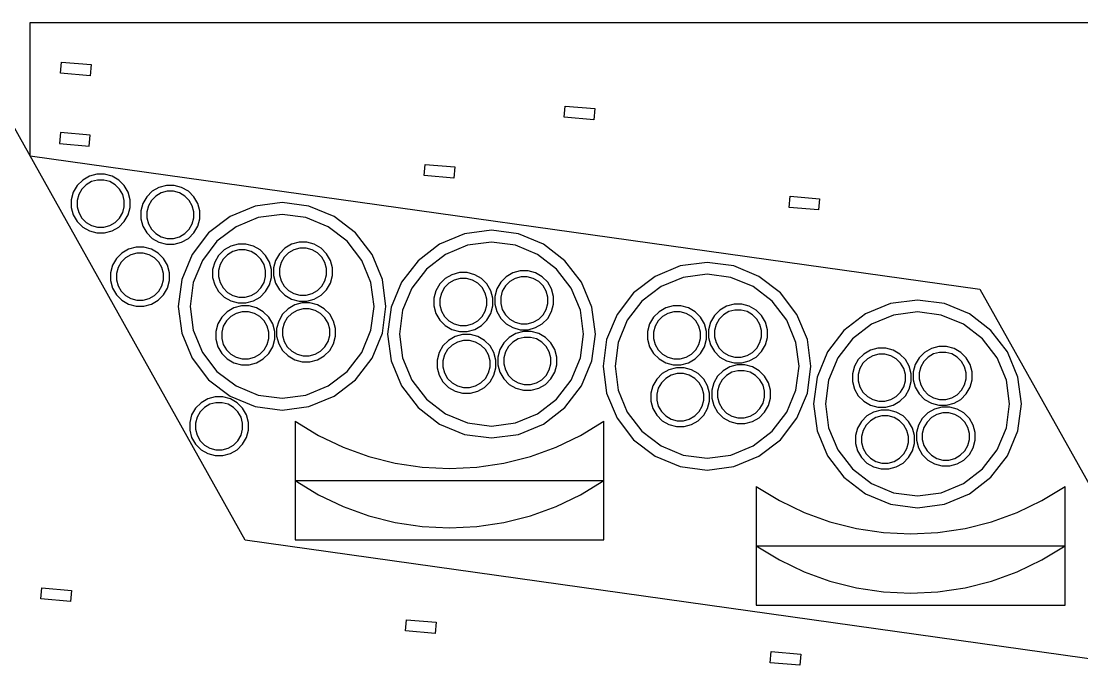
# Model space of a CAD drawing. Header units: inches. Extents: x 1.1 to 44.1, y 0.9 to 23.6.
# Drawn here: x 15.98 to 33.84, y 12.61 to 23.61 of the extents above; entities that cross this region are included whole.
import ezdxf

# ---------------------------------------------------------------- set-up
doc = ezdxf.new("R2010")
doc.units = ezdxf.units.IN
doc.header["$MEASUREMENT"] = 0
doc.layers.get('0').update_dxf_attribs({"color": 13, "true_color": 0xff5454})

msp = doc.modelspace()

# ---------------------------------------------------------------- linework, layer by layer
at = {"color": 8, "true_color": 0x727272}
for p, q in [((19.751, 14.857, 0.012), (14.858, 23.607, 0.012)), ((16.127, 23.587), (44.127, 23.587)), ((16.127, 21.337), (16.127, 23.587)), ((16.641, 22.73), (16.658, 22.917)), ((16.658, 22.917), (17.156, 22.874)), ((17.156, 22.874), (17.139, 22.686)), ((17.139, 22.686), (16.641, 22.73)), ((25.125, 21.989), (25.142, 22.176)), ((25.142, 22.176), (25.64, 22.133)), ((25.624, 21.945), (25.125, 21.989)), ((25.64, 22.133), (25.624, 21.945)), ((16.641, 21.73), (16.625, 21.543)), ((17.139, 21.687), (16.641, 21.73)), ((17.123, 21.499), (17.139, 21.687)), ((16.625, 21.543), (17.123, 21.499)), ((16.127, 21.337), (32.127, 19.087)), ((22.768, 21.006), (22.784, 21.193)), ((22.784, 21.193), (23.283, 21.149)), ((23.283, 21.149), (23.266, 20.962)), ((17.014, 20.929), (16.921, 20.837)), ((17.127, 20.995), (17.014, 20.929)), ((17.165, 20.902), (17.075, 20.85)), ((17.253, 21.028), (17.127, 20.995)), ((17.266, 20.929), (17.165, 20.902)), ((17.383, 21.028), (17.253, 21.028)), ((17.37, 20.929), (17.266, 20.929)), ((17.471, 20.902), (17.37, 20.929)), ((17.51, 20.995), (17.383, 21.028)), ((17.562, 20.85), (17.471, 20.902)), ((17.623, 20.929), (17.51, 20.995)), ((17.715, 20.837), (17.623, 20.929)), ((23.266, 20.962), (22.768, 21.006)), ((16.856, 20.724), (16.822, 20.598)), ((16.921, 20.837), (16.856, 20.724)), ((17.001, 20.776), (16.949, 20.686)), ((17.075, 20.85), (17.001, 20.776)), ((17.636, 20.776), (17.562, 20.85)), ((17.688, 20.686), (17.636, 20.776)), ((17.78, 20.724), (17.715, 20.837)), ((17.814, 20.598), (17.78, 20.724)), ((18.185, 20.74), (18.092, 20.647)), ((18.298, 20.805), (18.185, 20.74)), ((18.424, 20.839), (18.298, 20.805)), ((18.437, 20.739), (18.336, 20.712)), ((18.554, 20.839), (18.424, 20.839)), ((18.541, 20.739), (18.437, 20.739)), ((18.642, 20.712), (18.541, 20.739)), ((18.68, 20.805), (18.554, 20.839)), ((18.794, 20.74), (18.68, 20.805)), ((18.886, 20.647), (18.794, 20.74)), ((16.822, 20.598), (16.822, 20.467)), ((16.949, 20.686), (16.922, 20.585)), ((16.922, 20.585), (16.922, 20.48)), ((17.715, 20.585), (17.688, 20.686)), ((17.715, 20.48), (17.715, 20.585)), ((17.814, 20.467), (17.814, 20.598)), ((18.092, 20.647), (18.027, 20.534)), ((18.172, 20.586), (18.12, 20.496)), ((18.246, 20.66), (18.172, 20.586)), ((18.336, 20.712), (18.246, 20.66)), ((18.733, 20.66), (18.642, 20.712)), ((18.806, 20.586), (18.733, 20.66)), ((18.859, 20.496), (18.806, 20.586)), ((18.951, 20.534), (18.886, 20.647)), ((20.372, 20.55), (19.919, 20.491)), ((20.825, 20.491), (20.372, 20.55)), ((28.911, 20.468), (28.928, 20.655)), ((28.928, 20.655), (29.426, 20.612)), ((29.426, 20.612), (29.41, 20.425)), ((16.822, 20.467), (16.856, 20.341)), ((16.922, 20.48), (16.949, 20.38)), ((16.949, 20.38), (17.001, 20.289)), ((17.636, 20.289), (17.688, 20.38)), ((17.688, 20.38), (17.715, 20.48)), ((17.78, 20.341), (17.814, 20.467)), ((18.027, 20.534), (17.993, 20.408)), ((17.993, 20.408), (17.993, 20.278)), ((18.12, 20.496), (18.093, 20.395)), ((18.093, 20.395), (18.093, 20.291)), ((18.886, 20.395), (18.859, 20.496)), ((18.886, 20.291), (18.886, 20.395)), ((18.985, 20.408), (18.951, 20.534)), ((18.985, 20.278), (18.985, 20.408)), ((19.919, 20.491), (19.497, 20.316)), ((21.247, 20.316), (20.825, 20.491)), ((29.41, 20.425), (28.911, 20.468)), ((16.856, 20.341), (16.921, 20.228)), ((16.921, 20.228), (17.014, 20.136)), ((17.001, 20.289), (17.075, 20.215)), ((17.075, 20.215), (17.165, 20.163)), ((17.471, 20.163), (17.562, 20.215)), ((17.562, 20.215), (17.636, 20.289)), ((17.623, 20.136), (17.715, 20.228)), ((17.715, 20.228), (17.78, 20.341)), ((17.993, 20.278), (18.027, 20.152)), ((18.093, 20.291), (18.12, 20.19)), ((18.12, 20.19), (18.172, 20.099)), ((18.806, 20.099), (18.859, 20.19)), ((18.859, 20.19), (18.886, 20.291)), ((18.951, 20.152), (18.985, 20.278)), ((19.497, 20.316), (19.135, 20.038)), ((19.971, 20.297), (19.597, 20.143)), ((20.372, 20.35), (19.971, 20.297)), ((20.773, 20.297), (20.372, 20.35)), ((21.147, 20.143), (20.773, 20.297)), ((21.609, 20.038), (21.247, 20.316)), ((17.014, 20.136), (17.127, 20.071)), ((17.127, 20.071), (17.253, 20.037)), ((17.165, 20.163), (17.266, 20.136)), ((17.253, 20.037), (17.383, 20.037)), ((17.266, 20.136), (17.37, 20.136)), ((17.37, 20.136), (17.471, 20.163)), ((17.383, 20.037), (17.51, 20.071)), ((17.51, 20.071), (17.623, 20.136)), ((18.027, 20.152), (18.092, 20.038)), ((18.092, 20.038), (18.185, 19.946)), ((18.172, 20.099), (18.246, 20.026)), ((18.246, 20.026), (18.336, 19.973)), ((18.642, 19.973), (18.733, 20.026)), ((18.733, 20.026), (18.806, 20.099)), ((18.794, 19.946), (18.886, 20.038)), ((19.135, 20.038), (18.856, 19.675)), ((18.886, 20.038), (18.951, 20.152)), ((19.597, 20.143), (19.276, 19.896)), ((21.468, 19.896), (21.147, 20.143)), ((21.888, 19.675), (21.609, 20.038)), ((23.447, 20.023), (23.025, 19.848)), ((23.9, 20.083), (23.447, 20.023)), ((24.352, 20.023), (23.9, 20.083)), ((24.775, 19.848), (24.352, 20.023)), ((18.185, 19.946), (18.298, 19.881)), ((18.298, 19.881), (18.424, 19.847)), ((18.336, 19.973), (18.437, 19.946)), ((18.424, 19.847), (18.554, 19.847)), ((18.437, 19.946), (18.541, 19.946)), ((18.541, 19.946), (18.642, 19.973)), ((18.554, 19.847), (18.68, 19.881)), ((18.68, 19.881), (18.794, 19.946)), ((19.276, 19.896), (19.03, 19.575)), ((19.633, 19.849), (19.507, 19.816)), ((19.764, 19.849), (19.633, 19.849)), ((19.89, 19.816), (19.764, 19.849)), ((20.533, 19.846), (20.42, 19.781)), ((20.659, 19.88), (20.533, 19.846)), ((20.789, 19.88), (20.659, 19.88)), ((20.915, 19.846), (20.789, 19.88)), ((21.028, 19.781), (20.915, 19.846)), ((21.714, 19.575), (21.468, 19.896)), ((23.025, 19.848), (22.662, 19.57)), ((23.498, 19.83), (23.125, 19.675)), ((23.9, 19.883), (23.498, 19.83)), ((24.301, 19.83), (23.9, 19.883)), ((24.675, 19.675), (24.301, 19.83)), ((25.137, 19.57), (24.775, 19.848)), ((17.675, 19.697), (17.583, 19.605)), ((17.788, 19.762), (17.675, 19.697)), ((17.826, 19.67), (17.736, 19.618)), ((17.914, 19.796), (17.788, 19.762)), ((17.927, 19.697), (17.826, 19.67)), ((18.045, 19.796), (17.914, 19.796)), ((18.032, 19.697), (17.927, 19.697)), ((18.132, 19.67), (18.032, 19.697)), ((18.171, 19.762), (18.045, 19.796)), ((18.223, 19.618), (18.132, 19.67)), ((18.284, 19.697), (18.171, 19.762)), ((18.376, 19.605), (18.284, 19.697)), ((18.856, 19.675), (18.682, 19.253)), ((19.302, 19.658), (19.237, 19.545)), ((19.394, 19.75), (19.302, 19.658)), ((19.455, 19.671), (19.381, 19.597)), ((19.507, 19.816), (19.394, 19.75)), ((19.545, 19.723), (19.455, 19.671)), ((19.646, 19.75), (19.545, 19.723)), ((19.751, 19.75), (19.646, 19.75)), ((19.852, 19.723), (19.751, 19.75)), ((19.942, 19.671), (19.852, 19.723)), ((20.003, 19.75), (19.89, 19.816)), ((20.016, 19.597), (19.942, 19.671)), ((20.095, 19.658), (20.003, 19.75)), ((20.16, 19.545), (20.095, 19.658)), ((20.327, 19.688), (20.262, 19.575)), ((20.42, 19.781), (20.327, 19.688)), ((20.481, 19.701), (20.407, 19.627)), ((20.571, 19.753), (20.481, 19.701)), ((20.672, 19.78), (20.571, 19.753)), ((20.776, 19.78), (20.672, 19.78)), ((20.877, 19.753), (20.776, 19.78)), ((20.968, 19.701), (20.877, 19.753)), ((21.041, 19.627), (20.968, 19.701)), ((21.121, 19.688), (21.028, 19.781)), ((21.186, 19.575), (21.121, 19.688)), ((22.062, 19.253), (21.888, 19.675)), ((23.125, 19.675), (22.804, 19.429)), ((24.996, 19.429), (24.675, 19.675)), ((17.517, 19.492), (17.484, 19.366)), ((17.583, 19.605), (17.517, 19.492)), ((17.662, 19.544), (17.61, 19.453)), ((17.736, 19.618), (17.662, 19.544)), ((18.297, 19.544), (18.223, 19.618)), ((18.349, 19.453), (18.297, 19.544)), ((18.441, 19.492), (18.376, 19.605)), ((18.475, 19.366), (18.441, 19.492)), ((19.03, 19.575), (18.875, 19.201)), ((19.237, 19.545), (19.203, 19.419)), ((19.329, 19.507), (19.302, 19.406)), ((19.381, 19.597), (19.329, 19.507)), ((20.068, 19.507), (20.016, 19.597)), ((20.095, 19.406), (20.068, 19.507)), ((20.194, 19.419), (20.16, 19.545)), ((20.262, 19.575), (20.228, 19.449)), ((20.355, 19.537), (20.327, 19.436)), ((20.407, 19.627), (20.355, 19.537)), ((21.094, 19.537), (21.041, 19.627)), ((21.121, 19.436), (21.094, 19.537)), ((21.22, 19.449), (21.186, 19.575)), ((21.869, 19.201), (21.714, 19.575)), ((22.662, 19.57), (22.384, 19.208)), ((25.415, 19.208), (25.137, 19.57)), ((27.077, 19.481), (26.655, 19.306)), ((27.53, 19.54), (27.077, 19.481)), ((27.983, 19.481), (27.53, 19.54)), ((28.405, 19.306), (27.983, 19.481)), ((17.484, 19.366), (17.484, 19.235)), ((17.61, 19.453), (17.583, 19.352)), ((17.583, 19.352), (17.583, 19.248)), ((18.376, 19.352), (18.349, 19.453)), ((18.376, 19.248), (18.376, 19.352)), ((18.475, 19.235), (18.475, 19.366)), ((19.203, 19.419), (19.203, 19.288)), ((19.302, 19.406), (19.302, 19.301)), ((19.302, 19.301), (19.329, 19.201)), ((20.068, 19.201), (20.095, 19.301)), ((20.095, 19.301), (20.095, 19.406)), ((20.194, 19.288), (20.194, 19.419)), ((20.228, 19.449), (20.228, 19.319)), ((20.228, 19.319), (20.262, 19.193)), ((20.327, 19.436), (20.327, 19.332)), ((20.327, 19.332), (20.355, 19.231)), ((21.094, 19.231), (21.121, 19.332)), ((21.121, 19.332), (21.121, 19.436)), ((21.186, 19.193), (21.22, 19.319)), ((21.22, 19.319), (21.22, 19.449)), ((22.804, 19.429), (22.557, 19.108)), ((23.234, 19.334), (23.12, 19.269)), ((23.36, 19.368), (23.234, 19.334)), ((23.49, 19.368), (23.36, 19.368)), ((23.616, 19.334), (23.49, 19.368)), ((23.729, 19.269), (23.616, 19.334)), ((24.146, 19.299), (24.054, 19.207)), ((24.259, 19.364), (24.146, 19.299)), ((24.385, 19.398), (24.259, 19.364)), ((24.398, 19.299), (24.297, 19.272)), ((24.516, 19.398), (24.385, 19.398)), ((24.503, 19.299), (24.398, 19.299)), ((24.603, 19.272), (24.503, 19.299)), ((24.642, 19.364), (24.516, 19.398)), ((24.755, 19.299), (24.642, 19.364)), ((24.847, 19.207), (24.755, 19.299)), ((25.242, 19.108), (24.996, 19.429)), ((26.655, 19.306), (26.292, 19.028)), ((27.53, 19.34), (27.129, 19.288)), ((27.931, 19.288), (27.53, 19.34)), ((28.767, 19.028), (28.405, 19.306)), ((17.484, 19.235), (17.517, 19.109)), ((17.583, 19.248), (17.61, 19.147)), ((17.61, 19.147), (17.662, 19.057)), ((18.297, 19.057), (18.349, 19.147)), ((18.349, 19.147), (18.376, 19.248)), ((18.441, 19.109), (18.475, 19.235)), ((18.682, 19.253), (18.622, 18.8)), ((18.875, 19.201), (18.822, 18.8)), ((19.203, 19.288), (19.237, 19.162)), ((19.237, 19.162), (19.302, 19.049)), ((19.329, 19.201), (19.381, 19.11)), ((20.016, 19.11), (20.068, 19.201)), ((20.095, 19.049), (20.16, 19.162)), ((20.16, 19.162), (20.194, 19.288)), ((20.262, 19.193), (20.327, 19.08)), ((20.355, 19.231), (20.407, 19.14)), ((20.407, 19.14), (20.481, 19.067)), ((20.968, 19.067), (21.041, 19.14)), ((21.041, 19.14), (21.094, 19.231)), ((21.121, 19.08), (21.186, 19.193)), ((21.922, 18.8), (21.869, 19.201)), ((22.122, 18.8), (22.062, 19.253)), ((22.384, 19.208), (22.209, 18.785)), ((23.028, 19.177), (22.963, 19.064)), ((23.12, 19.269), (23.028, 19.177)), ((23.108, 19.116), (23.055, 19.025)), ((23.181, 19.19), (23.108, 19.116)), ((23.272, 19.242), (23.181, 19.19)), ((23.373, 19.269), (23.272, 19.242)), ((23.477, 19.269), (23.373, 19.269)), ((23.578, 19.242), (23.477, 19.269)), ((23.668, 19.19), (23.578, 19.242)), ((23.742, 19.116), (23.668, 19.19)), ((23.822, 19.177), (23.729, 19.269)), ((23.794, 19.025), (23.742, 19.116)), ((23.887, 19.064), (23.822, 19.177)), ((24.054, 19.207), (23.988, 19.094)), ((24.133, 19.146), (24.081, 19.056)), ((24.207, 19.22), (24.133, 19.146)), ((24.297, 19.272), (24.207, 19.22)), ((24.694, 19.22), (24.603, 19.272)), ((24.768, 19.146), (24.694, 19.22)), ((24.82, 19.056), (24.768, 19.146)), ((24.912, 19.094), (24.847, 19.207)), ((25.59, 18.785), (25.415, 19.208)), ((26.755, 19.133), (26.434, 18.886)), ((27.129, 19.288), (26.755, 19.133)), ((28.305, 19.133), (27.931, 19.288)), ((28.626, 18.886), (28.305, 19.133)), ((17.517, 19.109), (17.583, 18.996)), ((17.583, 18.996), (17.675, 18.904)), ((17.662, 19.057), (17.736, 18.983)), ((17.736, 18.983), (17.826, 18.931)), ((18.132, 18.931), (18.223, 18.983)), ((18.223, 18.983), (18.297, 19.057)), ((18.284, 18.904), (18.376, 18.996)), ((18.376, 18.996), (18.441, 19.109)), ((19.302, 19.049), (19.394, 18.957)), ((19.381, 19.11), (19.455, 19.036)), ((19.394, 18.957), (19.507, 18.892)), ((19.455, 19.036), (19.545, 18.984)), ((19.545, 18.984), (19.646, 18.957)), ((19.646, 18.957), (19.751, 18.957)), ((19.751, 18.957), (19.852, 18.984)), ((19.852, 18.984), (19.942, 19.036)), ((19.89, 18.892), (20.003, 18.957)), ((19.942, 19.036), (20.016, 19.11)), ((20.003, 18.957), (20.095, 19.049)), ((20.327, 19.08), (20.42, 18.987)), ((20.42, 18.987), (20.533, 18.922)), ((20.481, 19.067), (20.571, 19.014)), ((20.571, 19.014), (20.672, 18.987)), ((20.672, 18.987), (20.776, 18.987)), ((20.776, 18.987), (20.877, 19.014)), ((20.877, 19.014), (20.968, 19.067)), ((20.915, 18.922), (21.028, 18.987)), ((21.028, 18.987), (21.121, 19.08)), ((22.557, 19.108), (22.402, 18.734)), ((22.963, 19.064), (22.929, 18.938)), ((22.929, 18.938), (22.929, 18.807)), ((23.055, 19.025), (23.028, 18.924)), ((23.821, 18.924), (23.794, 19.025)), ((23.921, 18.938), (23.887, 19.064)), ((23.921, 18.807), (23.921, 18.938)), ((23.988, 19.094), (23.955, 18.968)), ((23.955, 18.968), (23.955, 18.837)), ((24.081, 19.056), (24.054, 18.955)), ((24.054, 18.955), (24.054, 18.85)), ((24.847, 18.955), (24.82, 19.056)), ((24.847, 18.85), (24.847, 18.955)), ((24.946, 18.968), (24.912, 19.094)), ((24.946, 18.837), (24.946, 18.968)), ((25.397, 18.734), (25.242, 19.108)), ((26.292, 19.028), (26.014, 18.665)), ((29.045, 18.665), (28.767, 19.028)), ((32.127, 19.087), (35.751, 12.607)), ((17.675, 18.904), (17.788, 18.838)), ((17.788, 18.838), (17.914, 18.805)), ((17.826, 18.931), (17.927, 18.904)), ((17.914, 18.805), (18.045, 18.805)), ((17.927, 18.904), (18.032, 18.904)), ((18.032, 18.904), (18.132, 18.931)), ((18.045, 18.805), (18.171, 18.838)), ((18.171, 18.838), (18.284, 18.904)), ((18.622, 18.8), (18.682, 18.347)), ((18.822, 18.8), (18.875, 18.399)), ((19.561, 18.773), (19.448, 18.708)), ((19.507, 18.892), (19.633, 18.858)), ((19.687, 18.807), (19.561, 18.773)), ((19.633, 18.858), (19.764, 18.858)), ((19.817, 18.807), (19.687, 18.807)), ((19.764, 18.858), (19.89, 18.892)), ((19.943, 18.773), (19.817, 18.807)), ((20.056, 18.708), (19.943, 18.773)), ((20.473, 18.759), (20.381, 18.667)), ((20.586, 18.824), (20.473, 18.759)), ((20.533, 18.922), (20.659, 18.888)), ((20.712, 18.858), (20.586, 18.824)), ((20.725, 18.759), (20.624, 18.732)), ((20.659, 18.888), (20.789, 18.888)), ((20.842, 18.858), (20.712, 18.858)), ((20.829, 18.759), (20.725, 18.759)), ((20.789, 18.888), (20.915, 18.922)), ((20.93, 18.732), (20.829, 18.759)), ((20.969, 18.824), (20.842, 18.858)), ((21.082, 18.759), (20.969, 18.824)), ((21.174, 18.667), (21.082, 18.759)), ((21.869, 18.399), (21.922, 18.8)), ((22.062, 18.347), (22.122, 18.8)), ((22.209, 18.785), (22.15, 18.333)), ((22.929, 18.807), (22.963, 18.681)), ((23.028, 18.924), (23.028, 18.82)), ((23.028, 18.82), (23.055, 18.719)), ((23.794, 18.719), (23.821, 18.82)), ((23.821, 18.82), (23.821, 18.924)), ((23.887, 18.681), (23.921, 18.807)), ((23.955, 18.837), (23.988, 18.711)), ((24.054, 18.85), (24.081, 18.749)), ((24.82, 18.749), (24.847, 18.85)), ((24.912, 18.711), (24.946, 18.837)), ((25.65, 18.333), (25.59, 18.785)), ((26.434, 18.886), (26.187, 18.565)), ((26.834, 18.773), (26.721, 18.708)), ((26.96, 18.807), (26.834, 18.773)), ((27.09, 18.807), (26.96, 18.807)), ((27.216, 18.773), (27.09, 18.807)), ((27.329, 18.708), (27.216, 18.773)), ((27.859, 18.803), (27.746, 18.738)), ((27.985, 18.837), (27.859, 18.803)), ((28.116, 18.837), (27.985, 18.837)), ((28.242, 18.803), (28.116, 18.837)), ((28.355, 18.738), (28.242, 18.803)), ((28.872, 18.565), (28.626, 18.886)), ((30.621, 18.847), (30.199, 18.672)), ((31.074, 18.906), (30.621, 18.847)), ((31.527, 18.847), (31.074, 18.906)), ((31.949, 18.672), (31.527, 18.847)), ((19.355, 18.616), (19.29, 18.503)), ((19.448, 18.708), (19.355, 18.616)), ((19.509, 18.629), (19.435, 18.555)), ((19.599, 18.681), (19.509, 18.629)), ((19.7, 18.708), (19.599, 18.681)), ((19.804, 18.708), (19.7, 18.708)), ((19.905, 18.681), (19.804, 18.708)), ((19.996, 18.629), (19.905, 18.681)), ((20.069, 18.555), (19.996, 18.629)), ((20.149, 18.616), (20.056, 18.708)), ((20.214, 18.503), (20.149, 18.616)), ((20.381, 18.667), (20.315, 18.553)), ((20.46, 18.606), (20.408, 18.515)), ((20.534, 18.679), (20.46, 18.606)), ((20.624, 18.732), (20.534, 18.679)), ((21.021, 18.679), (20.93, 18.732)), ((21.095, 18.606), (21.021, 18.679)), ((21.147, 18.515), (21.095, 18.606)), ((21.239, 18.553), (21.174, 18.667)), ((22.402, 18.734), (22.35, 18.333)), ((22.963, 18.681), (23.028, 18.568)), ((23.055, 18.719), (23.108, 18.629)), ((23.108, 18.629), (23.181, 18.555)), ((23.668, 18.555), (23.742, 18.629)), ((23.742, 18.629), (23.794, 18.719)), ((23.822, 18.568), (23.887, 18.681)), ((23.988, 18.711), (24.054, 18.598)), ((24.054, 18.598), (24.146, 18.506)), ((24.081, 18.749), (24.133, 18.659)), ((24.133, 18.659), (24.207, 18.585)), ((24.207, 18.585), (24.297, 18.533)), ((24.603, 18.533), (24.694, 18.585)), ((24.694, 18.585), (24.768, 18.659)), ((24.755, 18.506), (24.847, 18.598)), ((24.768, 18.659), (24.82, 18.749)), ((24.847, 18.598), (24.912, 18.711)), ((25.45, 18.333), (25.397, 18.734)), ((26.014, 18.665), (25.839, 18.243)), ((26.628, 18.616), (26.563, 18.503)), ((26.721, 18.708), (26.628, 18.616)), ((26.781, 18.629), (26.708, 18.555)), ((26.872, 18.681), (26.781, 18.629)), ((26.973, 18.708), (26.872, 18.681)), ((27.077, 18.708), (26.973, 18.708)), ((27.178, 18.681), (27.077, 18.708)), ((27.268, 18.629), (27.178, 18.681)), ((27.342, 18.555), (27.268, 18.629)), ((27.422, 18.616), (27.329, 18.708)), ((27.487, 18.503), (27.422, 18.616)), ((27.654, 18.646), (27.588, 18.533)), ((27.746, 18.738), (27.654, 18.646)), ((27.733, 18.585), (27.681, 18.495)), ((27.807, 18.659), (27.733, 18.585)), ((27.897, 18.711), (27.807, 18.659)), ((27.998, 18.738), (27.897, 18.711)), ((28.103, 18.738), (27.998, 18.738)), ((28.203, 18.711), (28.103, 18.738)), ((28.294, 18.659), (28.203, 18.711)), ((28.368, 18.585), (28.294, 18.659)), ((28.447, 18.646), (28.355, 18.738)), ((28.42, 18.495), (28.368, 18.585)), ((28.512, 18.533), (28.447, 18.646)), ((29.22, 18.243), (29.045, 18.665)), ((30.199, 18.672), (29.836, 18.394)), ((30.673, 18.653), (30.299, 18.499)), ((31.074, 18.706), (30.673, 18.653)), ((31.475, 18.653), (31.074, 18.706)), ((31.849, 18.499), (31.475, 18.653)), ((32.311, 18.394), (31.949, 18.672)), ((19.29, 18.503), (19.256, 18.377)), ((19.382, 18.464), (19.355, 18.363)), ((19.435, 18.555), (19.382, 18.464)), ((20.122, 18.464), (20.069, 18.555)), ((20.149, 18.363), (20.122, 18.464)), ((20.248, 18.377), (20.214, 18.503)), ((20.315, 18.553), (20.281, 18.427)), ((20.281, 18.427), (20.281, 18.297)), ((20.408, 18.515), (20.381, 18.414)), ((20.381, 18.414), (20.381, 18.31)), ((21.174, 18.414), (21.147, 18.515)), ((21.174, 18.31), (21.174, 18.414)), ((21.273, 18.427), (21.239, 18.553)), ((21.273, 18.297), (21.273, 18.427)), ((23.028, 18.568), (23.12, 18.476)), ((23.12, 18.476), (23.234, 18.41)), ((23.181, 18.555), (23.272, 18.503)), ((23.234, 18.41), (23.36, 18.377)), ((23.272, 18.503), (23.373, 18.476)), ((23.373, 18.476), (23.477, 18.476)), ((23.477, 18.476), (23.578, 18.503)), ((23.49, 18.377), (23.616, 18.41)), ((23.578, 18.503), (23.668, 18.555)), ((23.616, 18.41), (23.729, 18.476)), ((23.729, 18.476), (23.822, 18.568)), ((24.146, 18.506), (24.259, 18.441)), ((24.259, 18.441), (24.385, 18.407)), ((24.297, 18.533), (24.398, 18.506)), ((24.385, 18.407), (24.516, 18.407)), ((24.398, 18.506), (24.503, 18.506)), ((24.503, 18.506), (24.603, 18.533)), ((24.516, 18.407), (24.642, 18.441)), ((24.642, 18.441), (24.755, 18.506)), ((26.187, 18.565), (26.033, 18.192)), ((26.563, 18.503), (26.529, 18.377)), ((26.655, 18.464), (26.628, 18.364)), ((26.708, 18.555), (26.655, 18.464)), ((27.394, 18.464), (27.342, 18.555)), ((27.421, 18.364), (27.394, 18.464)), ((27.521, 18.377), (27.487, 18.503)), ((27.588, 18.533), (27.555, 18.407)), ((27.555, 18.407), (27.555, 18.276)), ((27.681, 18.495), (27.654, 18.394)), ((28.447, 18.394), (28.42, 18.495)), ((28.546, 18.407), (28.512, 18.533)), ((28.546, 18.276), (28.546, 18.407)), ((29.027, 18.192), (28.872, 18.565)), ((30.299, 18.499), (29.978, 18.252)), ((32.17, 18.252), (31.849, 18.499)), ((18.682, 18.347), (18.856, 17.925)), ((18.875, 18.399), (19.03, 18.025)), ((19.256, 18.377), (19.256, 18.246)), ((19.256, 18.246), (19.29, 18.12)), ((19.355, 18.363), (19.355, 18.259)), ((19.355, 18.259), (19.382, 18.158)), ((20.122, 18.158), (20.149, 18.259)), ((20.149, 18.259), (20.149, 18.363)), ((20.214, 18.12), (20.248, 18.246)), ((20.248, 18.246), (20.248, 18.377)), ((20.281, 18.297), (20.315, 18.171)), ((20.381, 18.31), (20.408, 18.209)), ((21.147, 18.209), (21.174, 18.31)), ((21.239, 18.171), (21.273, 18.297)), ((21.714, 18.025), (21.869, 18.399)), ((21.888, 17.925), (22.062, 18.347)), ((22.15, 18.333), (22.209, 17.88)), ((22.35, 18.333), (22.402, 17.931)), ((23.174, 18.227), (23.082, 18.134)), ((23.287, 18.292), (23.174, 18.227)), ((23.413, 18.326), (23.287, 18.292)), ((23.426, 18.226), (23.325, 18.199)), ((23.36, 18.377), (23.49, 18.377)), ((23.544, 18.326), (23.413, 18.326)), ((23.531, 18.226), (23.426, 18.226)), ((23.631, 18.199), (23.531, 18.226)), ((23.67, 18.292), (23.544, 18.326)), ((23.783, 18.227), (23.67, 18.292)), ((23.875, 18.134), (23.783, 18.227)), ((24.199, 18.277), (24.107, 18.185)), ((24.312, 18.343), (24.199, 18.277)), ((24.35, 18.25), (24.26, 18.198)), ((24.438, 18.376), (24.312, 18.343)), ((24.451, 18.277), (24.35, 18.25)), ((24.569, 18.376), (24.438, 18.376)), ((24.556, 18.277), (24.451, 18.277)), ((24.657, 18.25), (24.556, 18.277)), ((24.695, 18.343), (24.569, 18.376)), ((24.747, 18.198), (24.657, 18.25)), ((24.808, 18.277), (24.695, 18.343)), ((24.9, 18.185), (24.808, 18.277)), ((25.397, 17.931), (25.45, 18.333)), ((25.59, 17.88), (25.65, 18.333)), ((25.839, 18.243), (25.78, 17.79)), ((26.529, 18.377), (26.529, 18.246)), ((26.529, 18.246), (26.563, 18.12)), ((26.628, 18.364), (26.628, 18.259)), ((26.628, 18.259), (26.655, 18.158)), ((27.394, 18.158), (27.421, 18.259)), ((27.421, 18.259), (27.421, 18.364)), ((27.487, 18.12), (27.521, 18.246)), ((27.521, 18.246), (27.521, 18.377)), ((27.555, 18.276), (27.588, 18.15)), ((27.654, 18.394), (27.654, 18.289)), ((27.654, 18.289), (27.681, 18.188)), ((28.42, 18.188), (28.447, 18.289)), ((28.447, 18.289), (28.447, 18.394)), ((28.512, 18.15), (28.546, 18.276)), ((29.28, 17.79), (29.22, 18.243)), ((29.836, 18.394), (29.558, 18.031)), ((29.978, 18.252), (29.732, 17.931)), ((32.416, 17.931), (32.17, 18.252)), ((32.589, 18.031), (32.311, 18.394)), ((19.29, 18.12), (19.355, 18.007)), ((19.382, 18.158), (19.435, 18.068)), ((19.435, 18.068), (19.509, 17.994)), ((19.996, 17.994), (20.069, 18.068)), ((20.069, 18.068), (20.122, 18.158)), ((20.149, 18.007), (20.214, 18.12)), ((20.315, 18.171), (20.381, 18.058)), ((20.381, 18.058), (20.473, 17.965)), ((20.408, 18.209), (20.46, 18.119)), ((20.46, 18.119), (20.534, 18.045)), ((20.534, 18.045), (20.624, 17.993)), ((20.93, 17.993), (21.021, 18.045)), ((21.021, 18.045), (21.095, 18.119)), ((21.082, 17.965), (21.174, 18.058)), ((21.095, 18.119), (21.147, 18.209)), ((21.174, 18.058), (21.239, 18.171)), ((23.082, 18.134), (23.016, 18.021)), ((23.161, 18.073), (23.109, 17.983)), ((23.235, 18.147), (23.161, 18.073)), ((23.325, 18.199), (23.235, 18.147)), ((23.722, 18.147), (23.631, 18.199)), ((23.796, 18.073), (23.722, 18.147)), ((23.848, 17.983), (23.796, 18.073)), ((23.94, 18.021), (23.875, 18.134)), ((24.042, 18.072), (24.008, 17.946)), ((24.107, 18.185), (24.042, 18.072)), ((24.186, 18.124), (24.134, 18.034)), ((24.26, 18.198), (24.186, 18.124)), ((24.821, 18.124), (24.747, 18.198)), ((24.873, 18.034), (24.821, 18.124)), ((24.965, 18.072), (24.9, 18.185)), ((24.999, 17.946), (24.965, 18.072)), ((26.033, 18.192), (25.98, 17.79)), ((26.563, 18.12), (26.628, 18.007)), ((26.655, 18.158), (26.708, 18.068)), ((26.708, 18.068), (26.781, 17.994)), ((27.268, 17.994), (27.342, 18.068)), ((27.342, 18.068), (27.394, 18.158)), ((27.422, 18.007), (27.487, 18.12)), ((27.588, 18.15), (27.654, 18.037)), ((27.681, 18.188), (27.733, 18.098)), ((27.733, 18.098), (27.807, 18.024)), ((28.294, 18.024), (28.368, 18.098)), ((28.368, 18.098), (28.42, 18.188)), ((28.447, 18.037), (28.512, 18.15)), ((29.08, 17.79), (29.027, 18.192)), ((30.282, 18.06), (30.169, 17.995)), ((30.408, 18.094), (30.282, 18.06)), ((30.539, 18.094), (30.408, 18.094)), ((30.665, 18.06), (30.539, 18.094)), ((30.778, 17.995), (30.665, 18.06)), ((31.308, 18.091), (31.195, 18.025)), ((31.434, 18.124), (31.308, 18.091)), ((31.564, 18.124), (31.434, 18.124)), ((31.69, 18.091), (31.564, 18.124)), ((31.803, 18.025), (31.69, 18.091)), ((18.856, 17.925), (19.135, 17.563)), ((19.03, 18.025), (19.276, 17.704)), ((19.355, 18.007), (19.448, 17.915)), ((19.448, 17.915), (19.561, 17.849)), ((19.509, 17.994), (19.599, 17.942)), ((19.599, 17.942), (19.7, 17.915)), ((19.7, 17.915), (19.804, 17.915)), ((19.804, 17.915), (19.905, 17.942)), ((19.905, 17.942), (19.996, 17.994)), ((19.943, 17.849), (20.056, 17.915)), ((20.056, 17.915), (20.149, 18.007)), ((20.473, 17.965), (20.586, 17.9)), ((20.586, 17.9), (20.712, 17.866)), ((20.624, 17.993), (20.725, 17.966)), ((20.712, 17.866), (20.842, 17.866)), ((20.725, 17.966), (20.829, 17.966)), ((20.829, 17.966), (20.93, 17.993)), ((20.842, 17.866), (20.969, 17.9)), ((20.969, 17.9), (21.082, 17.965)), ((21.468, 17.704), (21.714, 18.025)), ((21.609, 17.563), (21.888, 17.925)), ((22.209, 17.88), (22.384, 17.458)), ((22.402, 17.931), (22.557, 17.558)), ((23.016, 18.021), (22.983, 17.895)), ((22.983, 17.895), (22.983, 17.765)), ((23.109, 17.983), (23.082, 17.882)), ((23.082, 17.882), (23.082, 17.778)), ((23.875, 17.882), (23.848, 17.983)), ((23.875, 17.778), (23.875, 17.882)), ((23.974, 17.895), (23.94, 18.021)), ((23.974, 17.765), (23.974, 17.895)), ((24.008, 17.946), (24.008, 17.815)), ((24.134, 18.034), (24.107, 17.933)), ((24.107, 17.933), (24.107, 17.829)), ((24.9, 17.933), (24.873, 18.034)), ((24.9, 17.829), (24.9, 17.933)), ((24.999, 17.815), (24.999, 17.946)), ((25.242, 17.558), (25.397, 17.931)), ((25.415, 17.458), (25.59, 17.88)), ((26.628, 18.007), (26.721, 17.915)), ((26.721, 17.915), (26.834, 17.849)), ((26.781, 17.994), (26.872, 17.942)), ((26.872, 17.942), (26.973, 17.915)), ((26.973, 17.915), (27.077, 17.915)), ((27.077, 17.915), (27.178, 17.942)), ((27.178, 17.942), (27.268, 17.994)), ((27.216, 17.849), (27.329, 17.915)), ((27.329, 17.915), (27.422, 18.007)), ((27.654, 18.037), (27.746, 17.945)), ((27.746, 17.945), (27.859, 17.88)), ((27.807, 18.024), (27.897, 17.972)), ((27.859, 17.88), (27.985, 17.846)), ((27.897, 17.972), (27.998, 17.945)), ((27.998, 17.945), (28.103, 17.945)), ((28.103, 17.945), (28.203, 17.972)), ((28.116, 17.846), (28.242, 17.88)), ((28.203, 17.972), (28.294, 18.024)), ((28.242, 17.88), (28.355, 17.945)), ((28.355, 17.945), (28.447, 18.037)), ((29.558, 18.031), (29.383, 17.609)), ((29.732, 17.931), (29.577, 17.557)), ((30.077, 17.903), (30.012, 17.79)), ((30.169, 17.995), (30.077, 17.903)), ((30.23, 17.916), (30.156, 17.842)), ((30.32, 17.968), (30.23, 17.916)), ((30.421, 17.995), (30.32, 17.968)), ((30.526, 17.995), (30.421, 17.995)), ((30.627, 17.968), (30.526, 17.995)), ((30.717, 17.916), (30.627, 17.968)), ((30.791, 17.842), (30.717, 17.916)), ((30.87, 17.903), (30.778, 17.995)), ((30.935, 17.79), (30.87, 17.903)), ((31.102, 17.933), (31.037, 17.82)), ((31.195, 18.025), (31.102, 17.933)), ((31.182, 17.872), (31.13, 17.782)), ((31.256, 17.946), (31.182, 17.872)), ((31.346, 17.998), (31.256, 17.946)), ((31.447, 18.025), (31.346, 17.998)), ((31.551, 18.025), (31.447, 18.025)), ((31.652, 17.998), (31.551, 18.025)), ((31.743, 17.946), (31.652, 17.998)), ((31.816, 17.872), (31.743, 17.946)), ((31.896, 17.933), (31.803, 18.025)), ((31.869, 17.782), (31.816, 17.872)), ((31.961, 17.82), (31.896, 17.933)), ((32.571, 17.557), (32.416, 17.931)), ((32.764, 17.609), (32.589, 18.031)), ((19.276, 17.704), (19.597, 17.458)), ((19.561, 17.849), (19.687, 17.816)), ((19.687, 17.816), (19.817, 17.816)), ((19.817, 17.816), (19.943, 17.849)), ((21.147, 17.458), (21.468, 17.704)), ((22.983, 17.765), (23.016, 17.639)), ((23.082, 17.778), (23.109, 17.677)), ((23.848, 17.677), (23.875, 17.778)), ((23.94, 17.639), (23.974, 17.765)), ((24.008, 17.815), (24.042, 17.689)), ((24.042, 17.689), (24.107, 17.576)), ((24.107, 17.829), (24.134, 17.728)), ((24.134, 17.728), (24.186, 17.637)), ((24.821, 17.637), (24.873, 17.728)), ((24.873, 17.728), (24.9, 17.829)), ((24.9, 17.576), (24.965, 17.689)), ((24.965, 17.689), (24.999, 17.815)), ((25.78, 17.79), (25.839, 17.337)), ((25.98, 17.79), (26.033, 17.389)), ((26.887, 17.731), (26.774, 17.666)), ((26.834, 17.849), (26.96, 17.816)), ((27.013, 17.765), (26.887, 17.731)), ((26.96, 17.816), (27.09, 17.816)), ((27.144, 17.765), (27.013, 17.765)), ((27.09, 17.816), (27.216, 17.849)), ((27.27, 17.731), (27.144, 17.765)), ((27.383, 17.666), (27.27, 17.731)), ((27.799, 17.716), (27.707, 17.624)), ((27.912, 17.782), (27.799, 17.716)), ((27.95, 17.689), (27.86, 17.637)), ((28.038, 17.816), (27.912, 17.782)), ((28.051, 17.716), (27.95, 17.689)), ((27.985, 17.846), (28.116, 17.846)), ((28.169, 17.816), (28.038, 17.816)), ((28.156, 17.716), (28.051, 17.716)), ((28.257, 17.689), (28.156, 17.716)), ((28.295, 17.782), (28.169, 17.816)), ((28.347, 17.637), (28.257, 17.689)), ((28.408, 17.716), (28.295, 17.782)), ((28.5, 17.624), (28.408, 17.716)), ((29.027, 17.389), (29.08, 17.79)), ((29.22, 17.337), (29.28, 17.79)), ((30.012, 17.79), (29.978, 17.664)), ((30.104, 17.751), (30.077, 17.651)), ((30.156, 17.842), (30.104, 17.751)), ((30.843, 17.751), (30.791, 17.842)), ((30.87, 17.651), (30.843, 17.751)), ((30.969, 17.664), (30.935, 17.79)), ((31.037, 17.82), (31.003, 17.694)), ((31.003, 17.694), (31.003, 17.563)), ((31.13, 17.782), (31.102, 17.681)), ((31.896, 17.681), (31.869, 17.782)), ((31.995, 17.694), (31.961, 17.82)), ((31.995, 17.563), (31.995, 17.694)), ((19.135, 17.563), (19.497, 17.285)), ((21.247, 17.285), (21.609, 17.563)), ((22.557, 17.558), (22.804, 17.237)), ((23.016, 17.639), (23.082, 17.525)), ((23.082, 17.525), (23.174, 17.433)), ((23.109, 17.677), (23.161, 17.586)), ((23.161, 17.586), (23.235, 17.513)), ((23.235, 17.513), (23.325, 17.46)), ((23.631, 17.46), (23.722, 17.513)), ((23.722, 17.513), (23.796, 17.586)), ((23.783, 17.433), (23.875, 17.525)), ((23.796, 17.586), (23.848, 17.677)), ((23.875, 17.525), (23.94, 17.639)), ((24.107, 17.576), (24.199, 17.484)), ((24.186, 17.637), (24.26, 17.563)), ((24.26, 17.563), (24.35, 17.511)), ((24.35, 17.511), (24.451, 17.484)), ((24.556, 17.484), (24.657, 17.511)), ((24.657, 17.511), (24.747, 17.563)), ((24.747, 17.563), (24.821, 17.637)), ((24.808, 17.484), (24.9, 17.576)), ((24.996, 17.237), (25.242, 17.558)), ((26.682, 17.573), (26.616, 17.46)), ((26.774, 17.666), (26.682, 17.573)), ((26.761, 17.512), (26.709, 17.422)), ((26.835, 17.586), (26.761, 17.512)), ((26.925, 17.638), (26.835, 17.586)), ((27.026, 17.666), (26.925, 17.638)), ((27.131, 17.666), (27.026, 17.666)), ((27.231, 17.638), (27.131, 17.666)), ((27.322, 17.586), (27.231, 17.638)), ((27.396, 17.512), (27.322, 17.586)), ((27.475, 17.573), (27.383, 17.666)), ((27.448, 17.422), (27.396, 17.512)), ((27.54, 17.46), (27.475, 17.573)), ((27.642, 17.511), (27.608, 17.385)), ((27.707, 17.624), (27.642, 17.511)), ((27.786, 17.563), (27.734, 17.473)), ((27.86, 17.637), (27.786, 17.563)), ((28.421, 17.563), (28.347, 17.637)), ((28.473, 17.473), (28.421, 17.563)), ((28.565, 17.511), (28.5, 17.624)), ((28.599, 17.385), (28.565, 17.511)), ((29.383, 17.609), (29.324, 17.156)), ((29.577, 17.557), (29.524, 17.156)), ((29.978, 17.664), (29.978, 17.533)), ((29.978, 17.533), (30.012, 17.407)), ((30.077, 17.651), (30.077, 17.546)), ((30.077, 17.546), (30.104, 17.445)), ((30.843, 17.445), (30.87, 17.546)), ((30.87, 17.546), (30.87, 17.651)), ((30.935, 17.407), (30.969, 17.533)), ((30.969, 17.533), (30.969, 17.664)), ((31.003, 17.563), (31.037, 17.437)), ((31.102, 17.681), (31.102, 17.576)), ((31.102, 17.576), (31.13, 17.476)), ((31.869, 17.476), (31.896, 17.576)), ((31.896, 17.576), (31.896, 17.681)), ((31.961, 17.437), (31.995, 17.563)), ((32.624, 17.156), (32.571, 17.557)), ((32.824, 17.156), (32.764, 17.609)), ((19.597, 17.458), (19.971, 17.303)), ((20.773, 17.303), (21.147, 17.458)), ((22.384, 17.458), (22.662, 17.095)), ((23.174, 17.433), (23.287, 17.368)), ((23.287, 17.368), (23.413, 17.334)), ((23.325, 17.46), (23.426, 17.433)), ((23.413, 17.334), (23.544, 17.334)), ((23.426, 17.433), (23.531, 17.433)), ((23.531, 17.433), (23.631, 17.46)), ((23.544, 17.334), (23.67, 17.368)), ((23.67, 17.368), (23.783, 17.433)), ((24.199, 17.484), (24.312, 17.419)), ((24.312, 17.419), (24.438, 17.385)), ((24.438, 17.385), (24.569, 17.385)), ((24.451, 17.484), (24.556, 17.484)), ((24.569, 17.385), (24.695, 17.419)), ((24.695, 17.419), (24.808, 17.484)), ((25.137, 17.095), (25.415, 17.458)), ((25.839, 17.337), (26.014, 16.915)), ((26.033, 17.389), (26.187, 17.015)), ((26.616, 17.46), (26.583, 17.334)), ((26.583, 17.334), (26.583, 17.204)), ((26.709, 17.422), (26.682, 17.321)), ((27.475, 17.321), (27.448, 17.422)), ((27.574, 17.334), (27.54, 17.46)), ((27.574, 17.204), (27.574, 17.334)), ((27.608, 17.385), (27.608, 17.255)), ((27.734, 17.473), (27.707, 17.372)), ((27.707, 17.372), (27.707, 17.268)), ((28.5, 17.372), (28.473, 17.473)), ((28.5, 17.268), (28.5, 17.372)), ((28.599, 17.255), (28.599, 17.385)), ((28.872, 17.015), (29.027, 17.389)), ((29.045, 16.915), (29.22, 17.337)), ((30.012, 17.407), (30.077, 17.294)), ((30.104, 17.445), (30.156, 17.355)), ((30.156, 17.355), (30.23, 17.281)), ((30.717, 17.281), (30.791, 17.355)), ((30.791, 17.355), (30.843, 17.445)), ((30.87, 17.294), (30.935, 17.407)), ((31.037, 17.437), (31.102, 17.324)), ((31.13, 17.476), (31.182, 17.385)), ((31.182, 17.385), (31.256, 17.311)), ((31.743, 17.311), (31.816, 17.385)), ((31.816, 17.385), (31.869, 17.476)), ((31.896, 17.324), (31.961, 17.437)), ((19.007, 17.176), (18.915, 17.084)), ((19.12, 17.242), (19.007, 17.176)), ((19.158, 17.149), (19.068, 17.097)), ((19.246, 17.275), (19.12, 17.242)), ((19.259, 17.176), (19.158, 17.149)), ((19.377, 17.275), (19.246, 17.275)), ((19.364, 17.176), (19.259, 17.176)), ((19.464, 17.149), (19.364, 17.176)), ((19.503, 17.242), (19.377, 17.275)), ((19.555, 17.097), (19.464, 17.149)), ((19.497, 17.285), (19.919, 17.11)), ((19.616, 17.176), (19.503, 17.242)), ((19.708, 17.084), (19.616, 17.176)), ((19.971, 17.303), (20.372, 17.25)), ((20.372, 17.25), (20.773, 17.303)), ((20.825, 17.11), (21.247, 17.285)), ((22.804, 17.237), (23.125, 16.99)), ((24.675, 16.99), (24.996, 17.237)), ((26.583, 17.204), (26.616, 17.078)), ((26.682, 17.321), (26.682, 17.217)), ((26.682, 17.217), (26.709, 17.116)), ((27.448, 17.116), (27.475, 17.217)), ((27.475, 17.217), (27.475, 17.321)), ((27.54, 17.078), (27.574, 17.204)), ((27.608, 17.255), (27.642, 17.128)), ((27.707, 17.268), (27.734, 17.167)), ((27.734, 17.167), (27.786, 17.076)), ((28.421, 17.076), (28.473, 17.167)), ((28.473, 17.167), (28.5, 17.268)), ((28.565, 17.128), (28.599, 17.255)), ((29.324, 17.156), (29.383, 16.703)), ((29.524, 17.156), (29.577, 16.755)), ((30.077, 17.294), (30.169, 17.202)), ((30.169, 17.202), (30.282, 17.136)), ((30.23, 17.281), (30.32, 17.229)), ((30.32, 17.229), (30.421, 17.202)), ((30.421, 17.202), (30.526, 17.202)), ((30.526, 17.202), (30.627, 17.229)), ((30.627, 17.229), (30.717, 17.281)), ((30.665, 17.136), (30.778, 17.202)), ((30.778, 17.202), (30.87, 17.294)), ((31.102, 17.324), (31.195, 17.232)), ((31.195, 17.232), (31.308, 17.167)), ((31.256, 17.311), (31.346, 17.259)), ((31.308, 17.167), (31.434, 17.133)), ((31.346, 17.259), (31.447, 17.232)), ((31.447, 17.232), (31.551, 17.232)), ((31.551, 17.232), (31.652, 17.259)), ((31.564, 17.133), (31.69, 17.167)), ((31.652, 17.259), (31.743, 17.311)), ((31.69, 17.167), (31.803, 17.232)), ((31.803, 17.232), (31.896, 17.324)), ((32.571, 16.755), (32.624, 17.156)), ((32.764, 16.703), (32.824, 17.156)), ((18.849, 16.971), (18.816, 16.845)), ((18.915, 17.084), (18.849, 16.971)), ((18.994, 17.023), (18.942, 16.933)), ((19.068, 17.097), (18.994, 17.023)), ((19.629, 17.023), (19.555, 17.097)), ((19.681, 16.933), (19.629, 17.023)), ((19.773, 16.971), (19.708, 17.084)), ((19.807, 16.845), (19.773, 16.971)), ((19.919, 17.11), (20.372, 17.05)), ((20.372, 17.05), (20.825, 17.11)), ((22.662, 17.095), (23.025, 16.817)), ((23.125, 16.99), (23.498, 16.835)), ((24.301, 16.835), (24.675, 16.99)), ((24.775, 16.817), (25.137, 17.095)), ((26.187, 17.015), (26.434, 16.694)), ((26.616, 17.078), (26.682, 16.965)), ((26.709, 17.116), (26.761, 17.025)), ((26.761, 17.025), (26.835, 16.952)), ((27.322, 16.952), (27.396, 17.025)), ((27.396, 17.025), (27.448, 17.116)), ((27.475, 16.965), (27.54, 17.078)), ((27.642, 17.128), (27.707, 17.015)), ((27.707, 17.015), (27.799, 16.923)), ((27.786, 17.076), (27.86, 17.002)), ((27.86, 17.002), (27.95, 16.95)), ((28.257, 16.95), (28.347, 17.002)), ((28.347, 17.002), (28.421, 17.076)), ((28.408, 16.923), (28.5, 17.015)), ((28.5, 17.015), (28.565, 17.128)), ((28.626, 16.694), (28.872, 17.015)), ((30.336, 17.018), (30.223, 16.953)), ((30.282, 17.136), (30.408, 17.103)), ((30.462, 17.052), (30.336, 17.018)), ((30.408, 17.103), (30.539, 17.103)), ((30.592, 17.052), (30.462, 17.052)), ((30.539, 17.103), (30.665, 17.136)), ((30.718, 17.018), (30.592, 17.052)), ((30.831, 16.953), (30.718, 17.018)), ((31.248, 17.004), (31.156, 16.911)), ((31.361, 17.069), (31.248, 17.004)), ((31.399, 16.976), (31.309, 16.924)), ((31.487, 17.103), (31.361, 17.069)), ((31.5, 17.003), (31.399, 16.976)), ((31.434, 17.133), (31.564, 17.133)), ((31.617, 17.103), (31.487, 17.103)), ((31.604, 17.003), (31.5, 17.003)), ((31.705, 16.976), (31.604, 17.003)), ((31.744, 17.069), (31.617, 17.103)), ((31.796, 16.924), (31.705, 16.976)), ((31.857, 17.004), (31.744, 17.069)), ((31.949, 16.911), (31.857, 17.004)), ((18.816, 16.845), (18.816, 16.714)), ((18.942, 16.933), (18.915, 16.832)), ((18.915, 16.832), (18.915, 16.728)), ((19.708, 16.832), (19.681, 16.933)), ((19.708, 16.728), (19.708, 16.832)), ((19.807, 16.714), (19.807, 16.845)), ((20.594, 16.865, 0.012), (20.594, 15.865, 0.012)), ((20.594, 16.865, 0.012), (20.986, 16.625, 0.012)), ((23.025, 16.817), (23.447, 16.642)), ((23.498, 16.835), (23.9, 16.783)), ((23.9, 16.783), (24.301, 16.835)), ((24.352, 16.642), (24.775, 16.817)), ((25.401, 16.625, 0.012), (25.794, 16.865, 0.012)), ((25.794, 15.865, 0.012), (25.794, 16.865, 0.012)), ((26.014, 16.915), (26.292, 16.553)), ((26.682, 16.965), (26.774, 16.872)), ((26.774, 16.872), (26.887, 16.807)), ((26.835, 16.952), (26.925, 16.899)), ((26.887, 16.807), (27.013, 16.773)), ((26.925, 16.899), (27.026, 16.872)), ((27.026, 16.872), (27.131, 16.872)), ((27.131, 16.872), (27.231, 16.899)), ((27.144, 16.773), (27.27, 16.807)), ((27.231, 16.899), (27.322, 16.952)), ((27.27, 16.807), (27.383, 16.872)), ((27.383, 16.872), (27.475, 16.965)), ((27.799, 16.923), (27.912, 16.858)), ((27.912, 16.858), (28.038, 16.824)), ((27.95, 16.95), (28.051, 16.923)), ((28.038, 16.824), (28.169, 16.824)), ((28.051, 16.923), (28.156, 16.923)), ((28.156, 16.923), (28.257, 16.95)), ((28.169, 16.824), (28.295, 16.858)), ((28.295, 16.858), (28.408, 16.923)), ((28.767, 16.553), (29.045, 16.915)), ((30.13, 16.86), (30.065, 16.747)), ((30.223, 16.953), (30.13, 16.86)), ((30.21, 16.8), (30.157, 16.709)), ((30.284, 16.873), (30.21, 16.8)), ((30.374, 16.926), (30.284, 16.873)), ((30.475, 16.953), (30.374, 16.926)), ((30.579, 16.953), (30.475, 16.953)), ((30.68, 16.926), (30.579, 16.953)), ((30.771, 16.873), (30.68, 16.926)), ((30.844, 16.8), (30.771, 16.873)), ((30.924, 16.86), (30.831, 16.953)), ((30.897, 16.709), (30.844, 16.8)), ((30.989, 16.747), (30.924, 16.86)), ((31.09, 16.798), (31.056, 16.672)), ((31.156, 16.911), (31.09, 16.798)), ((31.235, 16.85), (31.183, 16.76)), ((31.309, 16.924), (31.235, 16.85)), ((31.87, 16.85), (31.796, 16.924)), ((31.922, 16.76), (31.87, 16.85)), ((32.014, 16.798), (31.949, 16.911)), ((32.048, 16.672), (32.014, 16.798)), ((18.816, 16.714), (18.849, 16.588)), ((18.915, 16.728), (18.942, 16.627)), ((18.942, 16.627), (18.994, 16.536)), ((19.629, 16.536), (19.681, 16.627)), ((19.681, 16.627), (19.708, 16.728)), ((19.773, 16.588), (19.807, 16.714)), ((20.986, 16.625, 0.012), (21.401, 16.426, 0.012)), ((23.447, 16.642), (23.9, 16.583)), ((23.9, 16.583), (24.352, 16.642)), ((24.986, 16.426, 0.012), (25.401, 16.625, 0.012)), ((26.434, 16.694), (26.755, 16.448)), ((27.013, 16.773), (27.144, 16.773)), ((28.305, 16.448), (28.626, 16.694)), ((29.383, 16.703), (29.558, 16.281)), ((29.577, 16.755), (29.732, 16.381)), ((30.065, 16.747), (30.031, 16.621)), ((30.031, 16.621), (30.031, 16.491)), ((30.157, 16.709), (30.13, 16.608)), ((30.924, 16.608), (30.897, 16.709)), ((31.023, 16.621), (30.989, 16.747)), ((31.023, 16.491), (31.023, 16.621)), ((31.056, 16.672), (31.056, 16.542)), ((31.183, 16.76), (31.156, 16.659)), ((31.156, 16.659), (31.156, 16.555)), ((31.949, 16.659), (31.922, 16.76)), ((31.949, 16.555), (31.949, 16.659)), ((32.048, 16.542), (32.048, 16.672)), ((32.416, 16.381), (32.571, 16.755)), ((32.589, 16.281), (32.764, 16.703)), ((18.849, 16.588), (18.915, 16.475)), ((18.915, 16.475), (19.007, 16.383)), ((18.994, 16.536), (19.068, 16.462)), ((19.068, 16.462), (19.158, 16.41)), ((19.464, 16.41), (19.555, 16.462)), ((19.555, 16.462), (19.629, 16.536)), ((19.616, 16.383), (19.708, 16.475)), ((19.708, 16.475), (19.773, 16.588)), ((26.292, 16.553), (26.655, 16.275)), ((26.755, 16.448), (27.129, 16.293)), ((27.931, 16.293), (28.305, 16.448)), ((28.405, 16.275), (28.767, 16.553)), ((30.031, 16.491), (30.065, 16.365)), ((30.13, 16.608), (30.13, 16.504)), ((30.13, 16.504), (30.157, 16.403)), ((30.897, 16.403), (30.924, 16.504)), ((30.924, 16.504), (30.924, 16.608)), ((30.989, 16.365), (31.023, 16.491)), ((31.056, 16.542), (31.09, 16.416)), ((31.156, 16.555), (31.183, 16.454)), ((31.183, 16.454), (31.235, 16.363)), ((31.87, 16.363), (31.922, 16.454)), ((31.922, 16.454), (31.949, 16.555)), ((32.014, 16.416), (32.048, 16.542)), ((19.007, 16.383), (19.12, 16.318)), ((19.12, 16.318), (19.246, 16.284)), ((19.158, 16.41), (19.259, 16.383)), ((19.246, 16.284), (19.377, 16.284)), ((19.259, 16.383), (19.364, 16.383)), ((19.364, 16.383), (19.464, 16.41)), ((19.377, 16.284), (19.503, 16.318)), ((19.503, 16.318), (19.616, 16.383)), ((21.401, 16.426, 0.012), (21.833, 16.269, 0.012)), ((21.833, 16.269, 0.012), (22.279, 16.156, 0.012)), ((24.108, 16.156, 0.012), (24.554, 16.269, 0.012)), ((24.554, 16.269, 0.012), (24.986, 16.426, 0.012)), ((26.655, 16.275), (27.077, 16.1)), ((27.129, 16.293), (27.53, 16.24)), ((27.53, 16.24), (27.931, 16.293)), ((27.983, 16.1), (28.405, 16.275)), ((29.558, 16.281), (29.836, 15.919)), ((29.732, 16.381), (29.978, 16.06)), ((30.065, 16.365), (30.13, 16.252)), ((30.157, 16.403), (30.21, 16.312)), ((30.21, 16.312), (30.284, 16.239)), ((30.771, 16.239), (30.844, 16.312)), ((30.844, 16.312), (30.897, 16.403)), ((30.924, 16.252), (30.989, 16.365)), ((31.09, 16.416), (31.156, 16.302)), ((31.156, 16.302), (31.248, 16.21)), ((31.235, 16.363), (31.309, 16.29)), ((31.309, 16.29), (31.399, 16.237)), ((31.705, 16.237), (31.796, 16.29)), ((31.796, 16.29), (31.87, 16.363)), ((31.857, 16.21), (31.949, 16.302)), ((31.949, 16.302), (32.014, 16.416)), ((32.17, 16.06), (32.416, 16.381)), ((32.311, 15.919), (32.589, 16.281)), ((22.279, 16.156, 0.012), (22.734, 16.088, 0.012)), ((22.734, 16.088, 0.012), (23.194, 16.065, 0.012)), ((23.194, 16.065, 0.012), (23.653, 16.088, 0.012)), ((23.653, 16.088, 0.012), (24.108, 16.156, 0.012)), ((27.077, 16.1), (27.53, 16.04)), ((27.53, 16.04), (27.983, 16.1)), ((30.13, 16.252), (30.223, 16.159)), ((30.223, 16.159), (30.336, 16.094)), ((30.284, 16.239), (30.374, 16.186)), ((30.336, 16.094), (30.462, 16.06)), ((30.374, 16.186), (30.475, 16.159)), ((30.475, 16.159), (30.579, 16.159)), ((30.579, 16.159), (30.68, 16.186)), ((30.592, 16.06), (30.718, 16.094)), ((30.68, 16.186), (30.771, 16.239)), ((30.718, 16.094), (30.831, 16.159)), ((30.831, 16.159), (30.924, 16.252)), ((31.248, 16.21), (31.361, 16.145)), ((31.361, 16.145), (31.487, 16.111)), ((31.399, 16.237), (31.5, 16.21)), ((31.487, 16.111), (31.617, 16.111)), ((31.5, 16.21), (31.604, 16.21)), ((31.604, 16.21), (31.705, 16.237)), ((31.617, 16.111), (31.744, 16.145)), ((31.744, 16.145), (31.857, 16.21)), ((29.836, 15.919), (30.199, 15.641)), ((29.978, 16.06), (30.299, 15.814)), ((30.462, 16.06), (30.592, 16.06)), ((31.849, 15.814), (32.17, 16.06)), ((31.949, 15.641), (32.311, 15.919)), ((20.594, 15.865, 0.012), (20.594, 14.865, 0.012)), ((20.594, 15.865, 0.012), (20.986, 15.625, 0.012)), ((20.594, 15.865, 0.012), (25.794, 15.865, 0.012)), ((25.401, 15.625, 0.012), (25.794, 15.865, 0.012)), ((25.794, 14.865, 0.012), (25.794, 15.865, 0.012)), ((28.36, 15.766, 0.012), (28.36, 14.766, 0.012)), ((28.36, 15.766, 0.012), (28.753, 15.526, 0.012)), ((30.299, 15.814), (30.673, 15.659)), ((31.475, 15.659), (31.849, 15.814)), ((33.167, 15.526, 0.012), (33.56, 15.766, 0.012)), ((33.56, 14.766, 0.012), (33.56, 15.766, 0.012)), ((20.986, 15.625, 0.012), (21.401, 15.426, 0.012)), ((24.986, 15.426, 0.012), (25.401, 15.625, 0.012)), ((30.199, 15.641), (30.621, 15.466)), ((30.673, 15.659), (31.074, 15.606)), ((31.074, 15.606), (31.475, 15.659)), ((31.527, 15.466), (31.949, 15.641)), ((21.401, 15.426, 0.012), (21.833, 15.269, 0.012)), ((24.554, 15.269, 0.012), (24.986, 15.426, 0.012)), ((28.753, 15.526, 0.012), (29.168, 15.327, 0.012)), ((30.621, 15.466), (31.074, 15.406)), ((31.074, 15.406), (31.527, 15.466)), ((32.753, 15.327, 0.012), (33.167, 15.526, 0.012)), ((21.833, 15.269, 0.012), (22.279, 15.156, 0.012)), ((24.108, 15.156, 0.012), (24.554, 15.269, 0.012)), ((29.168, 15.327, 0.012), (29.6, 15.17, 0.012)), ((32.32, 15.17, 0.012), (32.753, 15.327, 0.012)), ((22.279, 15.156, 0.012), (22.734, 15.088, 0.012)), ((22.734, 15.088, 0.012), (23.194, 15.065, 0.012)), ((23.194, 15.065, 0.012), (23.653, 15.088, 0.012)), ((23.653, 15.088, 0.012), (24.108, 15.156, 0.012)), ((29.6, 15.17, 0.012), (30.046, 15.057, 0.012)), ((30.046, 15.057, 0.012), (30.501, 14.989, 0.012)), ((31.42, 14.989, 0.012), (31.875, 15.057, 0.012)), ((31.875, 15.057, 0.012), (32.32, 15.17, 0.012)), ((35.751, 12.607, 0.012), (19.751, 14.857, 0.012)), ((20.594, 14.865, 0.012), (25.794, 14.865, 0.012)), ((30.501, 14.989, 0.012), (30.96, 14.966, 0.012)), ((30.96, 14.966, 0.012), (31.42, 14.989, 0.012)), ((28.36, 14.766, 0.012), (28.36, 13.766, 0.012)), ((28.36, 14.766, 0.012), (28.753, 14.526, 0.012)), ((28.36, 14.766, 0.012), (33.56, 14.766, 0.012)), ((33.167, 14.526, 0.012), (33.56, 14.766, 0.012)), ((33.56, 13.766, 0.012), (33.56, 14.766, 0.012)), ((28.753, 14.526, 0.012), (29.168, 14.327, 0.012)), ((32.753, 14.327, 0.012), (33.167, 14.526, 0.012)), ((29.168, 14.327, 0.012), (29.6, 14.17, 0.012)), ((32.32, 14.17, 0.012), (32.753, 14.327, 0.012)), ((29.6, 14.17, 0.012), (30.046, 14.057, 0.012)), ((31.875, 14.057, 0.012), (32.32, 14.17, 0.012)), ((16.309, 13.869, 0.012), (16.325, 14.057, 0.012)), ((16.325, 14.057, 0.012), (16.823, 14.013, 0.012)), ((16.823, 14.013, 0.012), (16.807, 13.826, 0.012)), ((30.046, 14.057, 0.012), (30.501, 13.989, 0.012)), ((30.501, 13.989, 0.012), (30.96, 13.966, 0.012)), ((30.96, 13.966, 0.012), (31.42, 13.989, 0.012)), ((31.42, 13.989, 0.012), (31.875, 14.057, 0.012)), ((16.807, 13.826, 0.012), (16.309, 13.869, 0.012)), ((28.36, 13.766, 0.012), (33.56, 13.766, 0.012)), ((22.452, 13.332, 0.012), (22.468, 13.519, 0.012)), ((22.468, 13.519, 0.012), (22.967, 13.476, 0.012)), ((22.967, 13.476, 0.012), (22.95, 13.288, 0.012)), ((22.95, 13.288, 0.012), (22.452, 13.332, 0.012)), ((28.595, 12.794, 0.012), (28.612, 12.982, 0.012)), ((28.612, 12.982, 0.012), (29.11, 12.938, 0.012)), ((29.11, 12.938, 0.012), (29.093, 12.751, 0.012)), ((29.093, 12.751, 0.012), (28.595, 12.794, 0.012))]:
    msp.add_line(p, q, dxfattribs=at)

doc.saveas('drawing.dxf')
